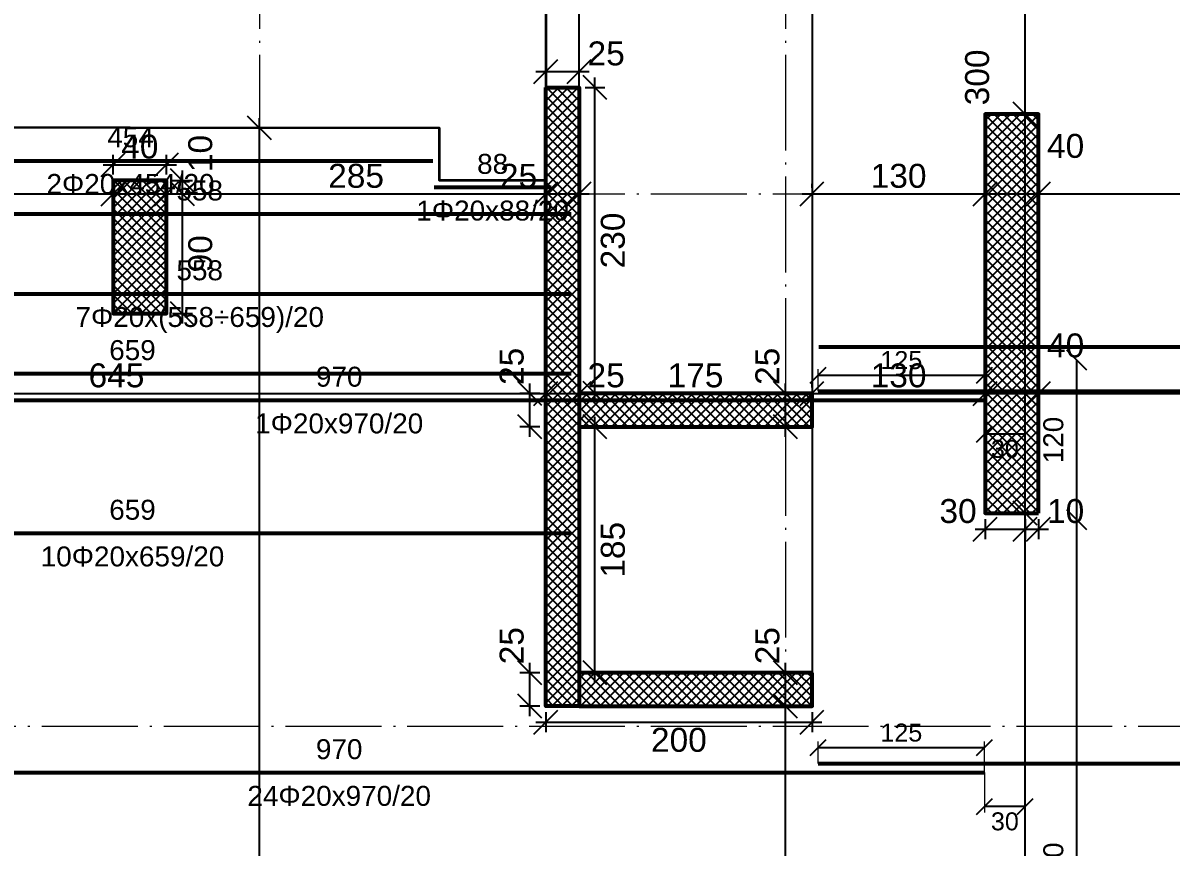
# Model space of a CAD drawing. Header units: millimetres. Extents: x -404 to 6018, y -5139 to 7890.
# Drawn here: x 252 to 1115, y 989 to 1609 of the extents above; entities that cross this region are included whole.
import ezdxf
from ezdxf.enums import TextEntityAlignment as Align

# ---------------------------------------------------------------- set-up
doc = ezdxf.new("R2010")
doc.units = ezdxf.units.MM
doc.linetypes.add('ZWCAD_ISO04W100', pattern=[30.5, 24, -3, 0.5, -3])
for name, color, linetype, lineweight in [('AXIS LINES', 255, 'ZWCAD_ISO04W100', 13), ('COLUMN', 140, 'Continuous', 53), ('SLAB', 3, 'Continuous', 35), ('WALL', 10, 'Continuous', 53)]:
    doc.layers.add(name, color=color, linetype=linetype, lineweight=lineweight)
for name, color, linetype in [('FW_COLUMN_HATCH', 8, 'Continuous'), ('FW_DIM', 7, 'Continuous'), ('FW_WALL_HATCH', 8, 'Continuous'), ('OPENING', 7, 'Continuous'), ('REB_BOT_MESH_X', 5, 'Continuous'), ('REB_BOT_MESH_X_AXDIM', 5, 'Continuous'), ('REB_BOT_MESH_X_LAP', 5, 'Continuous'), ('REB_BOT_MESH_X_RANGE', 5, 'Continuous'), ('REB_BOT_MESH_X_TEXT', 5, 'Continuous')]:
    doc.layers.add(name, color=color, linetype=linetype)
doc.styles.add('REBAR_TXT', font='arial.ttf')
doc.styles.get("Standard").update_dxf_attribs({"font": 'arial.ttf'})
doc.dimstyles.new('FW_DIM', dxfattribs={"dimtxt": 18, "dimasz": 9, "dimexe": 7.5, "dimexo": 4.5, "dimgap": 4.5, "dimtad": 1, "dimdec": 0, "dimtxsty": 'Standard', "dimtsz": 9, "dimcen": 2.5, "dimdle": 7.5, "dimclrd": 256, "dimclre": 256, "dimclrt": 7, "dimazin": 3, "dimtfac": 1, "dimtmove": 2, "dimatfit": 3})
doc.dimstyles.new('REBAR LAP', dxfattribs={"dimtxt": 13.5, "dimasz": 2.5, "dimexe": 4.5, "dimexo": 0, "dimgap": 4.5, "dimtad": 1, "dimdec": 0, "dimtxsty": 'Standard', "dimtsz": 6, "dimcen": 2.5, "dimclrd": 6, "dimclre": 6, "dimclrt": 7, "dimazin": 3, "dimtfac": 1, "dimtmove": 2, "dimatfit": 3, "dimlwd": 25, "dimlwe": 18})
doc.dimstyles.new('REBAR M-200', dxfattribs={"dimtxt": 15, "dimasz": 15, "dimexe": 25, "dimexo": 12.5, "dimgap": 10, "dimtad": 1, "dimdec": 0, "dimtxsty": 'Standard', "dimblk": 'NONE', "dimcen": 50, "dimse1": 1, "dimse2": 1, "dimclrd": 6, "dimclre": 6, "dimclrt": 7, "dimazin": 3, "dimtfac": 1, "dimtmove": 2, "dimatfit": 3, "dimldrblk": 'NONE', "dimlwd": 53})
doc.dimstyles.new('REBAR RANGE', dxfattribs={"dimtxt": 15, "dimasz": 2.5, "dimexe": 0, "dimexo": 0, "dimgap": 10, "dimtad": 1, "dimdec": 0, "dimtxsty": 'Standard', "dimtsz": 7.5, "dimcen": 2.5, "dimse1": 1, "dimse2": 1, "dimclrd": 6, "dimclre": 6, "dimclrt": 7, "dimazin": 3, "dimtfac": 1, "dimtmove": 2, "dimatfit": 3, "dimlwd": 25})

# ---------------------------------------------------------------- blocks, each defined once
blk = doc.blocks.new('*D242')
at = {"color": 6, "lineweight": 53}
blk.add_line((5, 1045), (974.5, 1045), dxfattribs=at)
at = {"layer": 'Defpoints'}
for p in [(5, 1045), (5, 1045), (974.5, 1045)]:
    blk.add_point(p, dxfattribs=at)
at = {"layer": 'REB_BOT_MESH_X', "color": 7, "insert": (489.75, 1062.5), "char_height": 15, "attachment_point": 5}
blk.add_mtext('970', dxfattribs=at)
blk = doc.blocks.new('_NONE')
blk = doc.blocks.new('*D243')
at = {"color": 6, "lineweight": 53}
blk.add_line((849.5, 1051.75), (1790, 1051.75), dxfattribs=at)
at = {"layer": 'Defpoints'}
for p in [(849.5, 1051.75), (849.5, 1051.75), (1790, 1051.75)]:
    blk.add_point(p, dxfattribs=at)
at = {"layer": 'REB_BOT_MESH_X', "color": 7, "insert": (1319.75, 1069.25), "char_height": 15, "attachment_point": 5}
blk.add_mtext('940', dxfattribs=at)
blk = doc.blocks.new('_Oblique')
at = {"color": 0, "linetype": 'ByBlock', "lineweight": -2}
blk.add_line((-0.5, -0.5), (0.5, 0.5), dxfattribs=at)
blk = doc.blocks.new('*D244')
at = {"color": 6, "lineweight": 18}
for p, q in [((849.5, 1051.75), (849.5, 1068.25)), ((974.5, 1045), (974.5, 1068.25))]:
    blk.add_line(p, q, dxfattribs=at)
at = {"color": 6, "lineweight": 25}
blk.add_line((849.5, 1063.75), (974.5, 1063.75), dxfattribs=at)
at = {"layer": 'Defpoints'}
for p in [(849.5, 1063.75), (849.5, 1051.75), (974.5, 1045)]:
    blk.add_point(p, dxfattribs=at)
at = {"layer": 'REB_BOT_MESH_X_LAP', "color": 6, "xscale": 12, "yscale": 12}
for p in [(849.5, 1063.75), (974.5, 1063.75)]:
    blk.add_blockref('_OBLIQUE', p, dxfattribs=at)
at = {"layer": 'REB_BOT_MESH_X_LAP', "color": 7, "insert": (912, 1075), "char_height": 13.5, "attachment_point": 5}
blk.add_mtext('125', dxfattribs=at)
blk = doc.blocks.new('*D245')
at = {"color": 6, "lineweight": 18}
for p, q in [((974.5, 1045), (974.5, 1015)), ((1005, 1045), (1005, 1015))]:
    blk.add_line(p, q, dxfattribs=at)
at = {"color": 6, "lineweight": 25}
blk.add_line((1005, 1019.5), (974.5, 1019.5), dxfattribs=at)
at = {"layer": 'Defpoints'}
for p in [(974.5, 1045), (1005, 1045), (1005, 1019.5)]:
    blk.add_point(p, dxfattribs=at)
at = {"layer": 'REB_BOT_MESH_X_AXDIM', "color": 6, "xscale": 12, "yscale": 12}
for p in [(974.5, 1019.5), (1005, 1019.5)]:
    blk.add_blockref('_OBLIQUE', p, dxfattribs=at)
at = {"layer": 'REB_BOT_MESH_X_AXDIM', "color": 7, "insert": (989.75, 1008.25), "char_height": 13.5, "attachment_point": 5}
blk.add_mtext('30', dxfattribs=at)
blk = doc.blocks.new('*D290')
at = {"color": 6, "lineweight": 53}
blk.add_line((5, 1325), (974.5, 1325), dxfattribs=at)
at = {"layer": 'Defpoints'}
for p in [(5, 1325), (5, 1325), (974.5, 1325)]:
    blk.add_point(p, dxfattribs=at)
at = {"layer": 'REB_BOT_MESH_X', "color": 7, "insert": (489.75, 1342.5), "char_height": 15, "attachment_point": 5}
blk.add_mtext('970', dxfattribs=at)
blk = doc.blocks.new('*D291')
at = {"color": 6, "lineweight": 53}
blk.add_line((849.5, 1331.75), (1675, 1331.75), dxfattribs=at)
at = {"layer": 'Defpoints'}
for p in [(849.5, 1331.75), (849.5, 1331.75), (1675, 1331.75)]:
    blk.add_point(p, dxfattribs=at)
at = {"layer": 'REB_BOT_MESH_X', "color": 7, "insert": (1262.25, 1349.25), "char_height": 15, "attachment_point": 5}
blk.add_mtext('826', dxfattribs=at)
blk = doc.blocks.new('*D292')
at = {"color": 6, "lineweight": 18}
for p, q in [((849.5, 1331.75), (849.5, 1348.25)), ((974.5, 1325), (974.5, 1348.25))]:
    blk.add_line(p, q, dxfattribs=at)
at = {"color": 6, "lineweight": 25}
blk.add_line((849.5, 1343.75), (974.5, 1343.75), dxfattribs=at)
at = {"layer": 'Defpoints'}
for p in [(849.5, 1343.75), (849.5, 1331.75), (974.5, 1325)]:
    blk.add_point(p, dxfattribs=at)
at = {"layer": 'REB_BOT_MESH_X_LAP', "color": 6, "xscale": 12, "yscale": 12}
for p in [(849.5, 1343.75), (974.5, 1343.75)]:
    blk.add_blockref('_OBLIQUE', p, dxfattribs=at)
at = {"layer": 'REB_BOT_MESH_X_LAP', "color": 7, "insert": (912, 1355), "char_height": 13.5, "attachment_point": 5}
blk.add_mtext('125', dxfattribs=at)
blk = doc.blocks.new('*D293')
at = {"color": 6, "lineweight": 18}
for p, q in [((974.5, 1325), (974.5, 1295)), ((1005, 1325), (1005, 1295))]:
    blk.add_line(p, q, dxfattribs=at)
at = {"color": 6, "lineweight": 25}
blk.add_line((1005, 1299.5), (974.5, 1299.5), dxfattribs=at)
at = {"layer": 'Defpoints'}
for p in [(974.5, 1325), (1005, 1325), (1005, 1299.5)]:
    blk.add_point(p, dxfattribs=at)
at = {"layer": 'REB_BOT_MESH_X_AXDIM', "color": 6, "xscale": 12, "yscale": 12}
for p in [(974.5, 1299.5), (1005, 1299.5)]:
    blk.add_blockref('_OBLIQUE', p, dxfattribs=at)
at = {"layer": 'REB_BOT_MESH_X_AXDIM', "color": 7, "insert": (989.75, 1288.25), "char_height": 13.5, "attachment_point": 5}
blk.add_mtext('30', dxfattribs=at)
blk = doc.blocks.new('*D296')
at = {"color": 6, "lineweight": 25}
blk.add_line((1043.75, 715), (1043.75, 1235), dxfattribs=at)
at = {"layer": 'Defpoints'}
for p in [(1043.75, 1235), (1043.75, 715), (1043.75, 715)]:
    blk.add_point(p, dxfattribs=at)
at = {"layer": 'REB_BOT_MESH_X_RANGE', "color": 6, "xscale": 15, "yscale": 15, "rotation": 90}
for p in [(1043.75, 1235), (1043.75, 715)]:
    blk.add_blockref('_OBLIQUE', p, dxfattribs=at)
at = {"layer": 'REB_BOT_MESH_X_RANGE', "color": 7, "insert": (1026.25, 975), "char_height": 15, "attachment_point": 5, "rotation": 90}
blk.add_mtext('520', dxfattribs=at)
blk = doc.blocks.new('*D306')
at = {"color": 6, "lineweight": 53}
blk.add_line((5, 1225), (664, 1225), dxfattribs=at)
at = {"layer": 'Defpoints'}
for p in [(5, 1225), (5, 1225), (664, 1225)]:
    blk.add_point(p, dxfattribs=at)
at = {"layer": 'REB_BOT_MESH_X', "color": 7, "insert": (334.5, 1242.5), "char_height": 15, "attachment_point": 5}
blk.add_mtext('659', dxfattribs=at)
blk = doc.blocks.new('*D316')
at = {"color": 6, "lineweight": 53}
blk.add_line((106, 1405), (664, 1405), dxfattribs=at)
at = {"layer": 'Defpoints'}
for p in [(106, 1405), (106, 1405), (664, 1405)]:
    blk.add_point(p, dxfattribs=at)
at = {"layer": 'REB_BOT_MESH_X', "color": 7, "insert": (385, 1422.5), "char_height": 15, "attachment_point": 5}
blk.add_mtext('558', dxfattribs=at)
blk = doc.blocks.new('*D317')
at = {"color": 6, "lineweight": 53}
blk.add_line((5, 1345), (664, 1345), dxfattribs=at)
at = {"layer": 'Defpoints'}
for p in [(5, 1345), (5, 1345), (664, 1345)]:
    blk.add_point(p, dxfattribs=at)
at = {"layer": 'REB_BOT_MESH_X', "color": 7, "insert": (334.5, 1362.5), "char_height": 15, "attachment_point": 5}
blk.add_mtext('659', dxfattribs=at)
blk = doc.blocks.new('*D318')
at = {"color": 6, "lineweight": 53}
blk.add_line((106, 1465), (664, 1465), dxfattribs=at)
at = {"layer": 'Defpoints'}
for p in [(106, 1465), (106, 1465), (664, 1465)]:
    blk.add_point(p, dxfattribs=at)
at = {"layer": 'REB_BOT_MESH_X', "color": 7, "insert": (385, 1482.5), "char_height": 15, "attachment_point": 5}
blk.add_mtext('558', dxfattribs=at)
blk = doc.blocks.new('*D319')
at = {"color": 6, "lineweight": 25}
blk.add_line((1043.75, 1235), (1043.75, 1355), dxfattribs=at)
at = {"layer": 'Defpoints'}
for p in [(1043.75, 1355), (1043.75, 1235), (1043.75, 1235)]:
    blk.add_point(p, dxfattribs=at)
at = {"layer": 'REB_BOT_MESH_X_RANGE', "color": 6, "xscale": 15, "yscale": 15, "rotation": 90}
for p in [(1043.75, 1355), (1043.75, 1235)]:
    blk.add_blockref('_OBLIQUE', p, dxfattribs=at)
at = {"layer": 'REB_BOT_MESH_X_RANGE', "color": 7, "insert": (1026.25, 1295), "char_height": 15, "attachment_point": 5, "rotation": 90}
blk.add_mtext('120', dxfattribs=at)
blk = doc.blocks.new('*D325')
at = {"color": 6, "lineweight": 53}
blk.add_line((106, 1505), (560, 1505), dxfattribs=at)
at = {"layer": 'Defpoints'}
for p in [(106, 1505), (106, 1505), (560, 1505)]:
    blk.add_point(p, dxfattribs=at)
at = {"layer": 'REB_BOT_MESH_X', "color": 7, "insert": (333, 1522.5), "char_height": 15, "attachment_point": 5}
blk.add_mtext('454', dxfattribs=at)
blk = doc.blocks.new('*D326')
at = {"color": 6, "lineweight": 53}
blk.add_line((850, 1365), (1605, 1365), dxfattribs=at)
at = {"layer": 'Defpoints'}
for p in [(850, 1365), (850, 1365), (1605, 1365)]:
    blk.add_point(p, dxfattribs=at)
at = {"layer": 'REB_BOT_MESH_X', "color": 7, "insert": (1227.5, 1382.5), "char_height": 15, "attachment_point": 5}
blk.add_mtext('755', dxfattribs=at)
blk = doc.blocks.new('*D328')
at = {"color": 6, "lineweight": 53}
blk.add_line((561, 1485), (649, 1485), dxfattribs=at)
at = {"layer": 'Defpoints'}
for p in [(561, 1485), (561, 1485), (649, 1485)]:
    blk.add_point(p, dxfattribs=at)
at = {"layer": 'REB_BOT_MESH_X', "color": 7, "insert": (605, 1502.5), "char_height": 15, "attachment_point": 5}
blk.add_mtext('88', dxfattribs=at)
blk = doc.blocks.new('*D333')
for p, q in [((632.90001, 1087.5), (632.90001, 1127.5)), ((640.40001, 1120), (625.40001, 1120)), ((640.40001, 1095), (625.40001, 1095))]:
    blk.add_line(p, q)
at = {"layer": 'Defpoints'}
for p in [(644.90001, 1120), (632.90001, 1095), (644.90001, 1095)]:
    blk.add_point(p, dxfattribs=at)
at = {"layer": 'FW_DIM', "xscale": 18, "yscale": 18, "rotation": 90}
for p in [(632.90001, 1120), (632.90001, 1095)]:
    blk.add_blockref('_OBLIQUE', p, dxfattribs=at)
at = {"layer": 'FW_DIM', "color": 7, "insert": (619.40001, 1140.4), "char_height": 18, "attachment_point": 5, "rotation": 90}
blk.add_mtext('25', dxfattribs=at)
blk = doc.blocks.new('*D334')
for p, q in [((644.90001, 1090.5), (644.90001, 1075.5)), ((844.90001, 1090.5), (844.90001, 1075.5)), ((637.40001, 1083), (852.40001, 1083))]:
    blk.add_line(p, q)
at = {"layer": 'Defpoints'}
for p in [(644.90001, 1095), (844.90001, 1095), (644.90001, 1083)]:
    blk.add_point(p, dxfattribs=at)
at = {"layer": 'FW_DIM', "xscale": 18, "yscale": 18}
for p in [(644.90001, 1083), (844.90001, 1083)]:
    blk.add_blockref('_OBLIQUE', p, dxfattribs=at)
at = {"layer": 'FW_DIM', "color": 7, "insert": (744.90001, 1069.5), "char_height": 18, "attachment_point": 5}
blk.add_mtext('200', dxfattribs=at)
blk = doc.blocks.new('*D335')
for p, q in [((632.90001, 1297.5), (632.90001, 1337.5)), ((640.40001, 1330), (625.40001, 1330)), ((640.40001, 1305), (625.40001, 1305))]:
    blk.add_line(p, q)
at = {"layer": 'Defpoints'}
for p in [(644.90001, 1330), (632.90001, 1305), (644.90001, 1305)]:
    blk.add_point(p, dxfattribs=at)
at = {"layer": 'FW_DIM', "xscale": 18, "yscale": 18, "rotation": 90}
for p in [(632.90001, 1330), (632.90001, 1305)]:
    blk.add_blockref('_OBLIQUE', p, dxfattribs=at)
at = {"layer": 'FW_DIM', "color": 7, "insert": (619.40001, 1350.4), "char_height": 18, "attachment_point": 5, "rotation": 90}
blk.add_mtext('25', dxfattribs=at)
blk = doc.blocks.new('*D336')
for p, q in [((681.90001, 1112.5), (681.90001, 1312.5)), ((674.40001, 1305), (689.40001, 1305)), ((674.40001, 1120), (689.40001, 1120))]:
    blk.add_line(p, q)
at = {"layer": 'Defpoints'}
for p in [(669.90001, 1305), (669.90001, 1120), (681.90001, 1120)]:
    blk.add_point(p, dxfattribs=at)
at = {"layer": 'FW_DIM', "xscale": 18, "yscale": 18, "rotation": 90}
for p in [(681.90001, 1305), (681.90001, 1120)]:
    blk.add_blockref('_OBLIQUE', p, dxfattribs=at)
at = {"layer": 'FW_DIM', "color": 7, "insert": (695.40001, 1212.5), "char_height": 18, "attachment_point": 5, "rotation": 90}
blk.add_mtext('185', dxfattribs=at)
blk = doc.blocks.new('*D337')
for p, q in [((644.90001, 1564.5), (644.90001, 1579.5)), ((669.90001, 1564.5), (669.90001, 1579.5)), ((637.40001, 1572), (677.40001, 1572))]:
    blk.add_line(p, q)
at = {"layer": 'Defpoints'}
for p in [(644.90001, 1572), (644.90001, 1560), (669.90001, 1560)]:
    blk.add_point(p, dxfattribs=at)
at = {"layer": 'FW_DIM', "xscale": 18, "yscale": 18}
for p in [(644.90001, 1572), (669.90001, 1572)]:
    blk.add_blockref('_OBLIQUE', p, dxfattribs=at)
at = {"layer": 'FW_DIM', "color": 7, "insert": (690.30001, 1585.5), "char_height": 18, "attachment_point": 5}
blk.add_mtext('25', dxfattribs=at)
blk = doc.blocks.new('*D338')
for p, q in [((681.90001, 1322.5), (681.90001, 1567.5)), ((674.40001, 1560), (689.40001, 1560)), ((674.40001, 1330), (689.40001, 1330))]:
    blk.add_line(p, q)
at = {"layer": 'Defpoints'}
for p in [(669.90001, 1560), (669.90001, 1330), (681.90001, 1330)]:
    blk.add_point(p, dxfattribs=at)
at = {"layer": 'FW_DIM', "xscale": 18, "yscale": 18, "rotation": 90}
for p in [(681.90001, 1560), (681.90001, 1330)]:
    blk.add_blockref('_OBLIQUE', p, dxfattribs=at)
at = {"layer": 'FW_DIM', "color": 7, "insert": (695.40001, 1445), "char_height": 18, "attachment_point": 5, "rotation": 90}
blk.add_mtext('230', dxfattribs=at)
blk = doc.blocks.new('*D355')
for p, q in [((975, 1235.5), (975, 1220.5)), ((1005, 1235.5), (1005, 1220.5)), ((967.5, 1228), (1012.5, 1228))]:
    blk.add_line(p, q)
at = {"layer": 'Defpoints'}
for p in [(975, 1240), (1005, 1240), (975, 1228)]:
    blk.add_point(p, dxfattribs=at)
at = {"layer": 'FW_DIM', "xscale": 18, "yscale": 18}
for p in [(975, 1228), (1005, 1228)]:
    blk.add_blockref('_OBLIQUE', p, dxfattribs=at)
at = {"layer": 'FW_DIM', "color": 7, "insert": (954.6, 1241.5), "char_height": 18, "attachment_point": 5}
blk.add_mtext('30', dxfattribs=at)
blk = doc.blocks.new('*D356')
for p, q in [((1005, 1235.5), (1005, 1220.5)), ((1015, 1235.5), (1015, 1220.5)), ((997.5, 1228), (1022.5, 1228))]:
    blk.add_line(p, q)
at = {"layer": 'Defpoints'}
for p in [(1005, 1240), (1015, 1240), (1005, 1228)]:
    blk.add_point(p, dxfattribs=at)
at = {"layer": 'FW_DIM', "xscale": 18, "yscale": 18}
for p in [(1005, 1228), (1015, 1228)]:
    blk.add_blockref('_OBLIQUE', p, dxfattribs=at)
at = {"layer": 'FW_DIM', "color": 7, "insert": (1035.4, 1241.5), "char_height": 18, "attachment_point": 5}
blk.add_mtext('10', dxfattribs=at)
blk = doc.blocks.new('*D396')
for p, q in [((320, 1494.5), (320, 1509.5)), ((360, 1494.5), (360, 1509.5)), ((312.5, 1502), (367.5, 1502))]:
    blk.add_line(p, q)
at = {"layer": 'Defpoints'}
for p in [(320, 1502), (320, 1490), (360, 1490)]:
    blk.add_point(p, dxfattribs=at)
at = {"layer": 'FW_DIM', "xscale": 18, "yscale": 18}
for p in [(320, 1502), (360, 1502)]:
    blk.add_blockref('_OBLIQUE', p, dxfattribs=at)
at = {"layer": 'FW_DIM', "color": 7, "insert": (340, 1515.5), "char_height": 18, "attachment_point": 5}
blk.add_mtext('40', dxfattribs=at)
blk = doc.blocks.new('*D397')
for p, q in [((372, 1382.5), (372, 1487.5)), ((364.5, 1480), (379.5, 1480)), ((364.5, 1390), (379.5, 1390))]:
    blk.add_line(p, q)
at = {"layer": 'Defpoints'}
for p in [(360, 1480), (360, 1390), (372, 1390)]:
    blk.add_point(p, dxfattribs=at)
at = {"layer": 'FW_DIM', "xscale": 18, "yscale": 18, "rotation": 90}
for p in [(372, 1480), (372, 1390)]:
    blk.add_blockref('_OBLIQUE', p, dxfattribs=at)
at = {"layer": 'FW_DIM', "color": 7, "insert": (385.5, 1435), "char_height": 18, "attachment_point": 5, "rotation": 90}
blk.add_mtext('90', dxfattribs=at)
blk = doc.blocks.new('*D398')
for p, q in [((372, 1472.5), (372, 1497.5)), ((364.5, 1490), (379.5, 1490)), ((364.5, 1480), (379.5, 1480))]:
    blk.add_line(p, q)
at = {"layer": 'Defpoints'}
for p in [(360, 1490), (360, 1480), (372, 1480)]:
    blk.add_point(p, dxfattribs=at)
at = {"layer": 'FW_DIM', "xscale": 18, "yscale": 18, "rotation": 90}
for p in [(372, 1490), (372, 1480)]:
    blk.add_blockref('_OBLIQUE', p, dxfattribs=at)
at = {"layer": 'FW_DIM', "color": 7, "insert": (385.5, 1510.4), "char_height": 18, "attachment_point": 5, "rotation": 90}
blk.add_mtext('10', dxfattribs=at)
blk = doc.blocks.new('*D418')
for p, q in [((0, 1334.5), (0, 1337.5)), ((644.90001, 1334.5), (644.90001, 1337.5)), ((-7.5, 1330), (652.40001, 1330))]:
    blk.add_line(p, q)
at = {"layer": 'Defpoints'}
for p in [(0, 1330), (0, 1330), (644.90001, 1330)]:
    blk.add_point(p, dxfattribs=at)
at = {"layer": 'FW_DIM', "xscale": 18, "yscale": 18}
for p in [(0, 1330), (644.90001, 1330)]:
    blk.add_blockref('_OBLIQUE', p, dxfattribs=at)
at = {"layer": 'FW_DIM', "color": 7, "insert": (322.450005, 1343.5), "char_height": 18, "attachment_point": 5}
blk.add_mtext('645', dxfattribs=at)
blk = doc.blocks.new('*D419')
for p, q in [((644.90001, 1334.5), (644.90001, 1337.5)), ((669.90001, 1334.5), (669.90001, 1337.5)), ((637.40001, 1330), (677.40001, 1330))]:
    blk.add_line(p, q)
at = {"layer": 'Defpoints'}
for p in [(644.90001, 1330), (644.90001, 1330), (669.90001, 1330)]:
    blk.add_point(p, dxfattribs=at)
at = {"layer": 'FW_DIM', "xscale": 18, "yscale": 18}
for p in [(644.90001, 1330), (669.90001, 1330)]:
    blk.add_blockref('_OBLIQUE', p, dxfattribs=at)
at = {"layer": 'FW_DIM', "color": 7, "insert": (690.30001, 1343.5), "char_height": 18, "attachment_point": 5}
blk.add_mtext('25', dxfattribs=at)
blk = doc.blocks.new('*D420')
for p, q in [((669.90001, 1334.5), (669.90001, 1337.5)), ((844.90001, 1334.5), (844.90001, 1337.5)), ((662.40001, 1330), (852.40001, 1330))]:
    blk.add_line(p, q)
at = {"layer": 'Defpoints'}
for p in [(669.90001, 1330), (669.90001, 1330), (844.90001, 1330)]:
    blk.add_point(p, dxfattribs=at)
at = {"layer": 'FW_DIM', "xscale": 18, "yscale": 18}
for p in [(669.90001, 1330), (844.90001, 1330)]:
    blk.add_blockref('_OBLIQUE', p, dxfattribs=at)
at = {"layer": 'FW_DIM', "color": 7, "insert": (757.40001, 1343.5), "char_height": 18, "attachment_point": 5}
blk.add_mtext('175', dxfattribs=at)
blk = doc.blocks.new('*D421')
for p, q in [((844.90001, 1334.5), (844.90001, 1337.5)), ((975, 1334.5), (975, 1337.5)), ((837.40001, 1330), (982.5, 1330))]:
    blk.add_line(p, q)
at = {"layer": 'Defpoints'}
for p in [(844.90001, 1330), (844.90001, 1330), (975, 1330)]:
    blk.add_point(p, dxfattribs=at)
at = {"layer": 'FW_DIM', "xscale": 18, "yscale": 18}
for p in [(844.90001, 1330), (975, 1330)]:
    blk.add_blockref('_OBLIQUE', p, dxfattribs=at)
at = {"layer": 'FW_DIM', "color": 7, "insert": (909.950005, 1343.5), "char_height": 18, "attachment_point": 5}
blk.add_mtext('130', dxfattribs=at)
blk = doc.blocks.new('*D422')
for p, q in [((975, 1334.5), (975, 1337.5)), ((1015, 1334.5), (1015, 1337.5)), ((967.5, 1330), (1022.5, 1330))]:
    blk.add_line(p, q)
at = {"layer": 'Defpoints'}
for p in [(975, 1330), (975, 1330), (1015, 1330)]:
    blk.add_point(p, dxfattribs=at)
at = {"layer": 'FW_DIM', "xscale": 18, "yscale": 18}
for p in [(975, 1330), (1015, 1330)]:
    blk.add_blockref('_OBLIQUE', p, dxfattribs=at)
at = {"layer": 'FW_DIM', "color": 7, "insert": (1035.4, 1366), "char_height": 18, "attachment_point": 5}
blk.add_mtext('40', dxfattribs=at)
blk = doc.blocks.new('*D423')
for p, q in [((1015, 1334.5), (1015, 1337.5)), ((1430, 1334.5), (1430, 1337.5)), ((1007.5, 1330), (1437.5, 1330))]:
    blk.add_line(p, q)
at = {"layer": 'Defpoints'}
for p in [(1015, 1330), (1015, 1330), (1430, 1330)]:
    blk.add_point(p, dxfattribs=at)
at = {"layer": 'FW_DIM', "xscale": 18, "yscale": 18}
for p in [(1015, 1330), (1430, 1330)]:
    blk.add_blockref('_OBLIQUE', p, dxfattribs=at)
at = {"layer": 'FW_DIM', "color": 7, "insert": (1222.5, 1343.5), "char_height": 18, "attachment_point": 5}
blk.add_mtext('415', dxfattribs=at)
blk = doc.blocks.new('*D425')
for p, q in [((100.09999, 1484.5), (100.09999, 1487.5)), ((320, 1484.5), (320, 1487.5)), ((92.59999, 1480), (327.5, 1480))]:
    blk.add_line(p, q)
at = {"layer": 'Defpoints'}
for p in [(100.09999, 1480), (100.09999, 1480), (320, 1480)]:
    blk.add_point(p, dxfattribs=at)
at = {"layer": 'FW_DIM', "xscale": 18, "yscale": 18}
for p in [(100.09999, 1480), (320, 1480)]:
    blk.add_blockref('_OBLIQUE', p, dxfattribs=at)
at = {"layer": 'FW_DIM', "color": 7, "insert": (210.049995, 1493.5), "char_height": 18, "attachment_point": 5}
blk.add_mtext('220', dxfattribs=at)
blk = doc.blocks.new('*D426')
for p, q in [((320, 1484.5), (320, 1487.5)), ((360, 1484.5), (360, 1487.5)), ((312.5, 1480), (367.5, 1480))]:
    blk.add_line(p, q)
at = {"layer": 'Defpoints'}
for p in [(320, 1480), (320, 1480), (360, 1480)]:
    blk.add_point(p, dxfattribs=at)
at = {"layer": 'FW_DIM', "xscale": 18, "yscale": 18}
for p in [(320, 1480), (360, 1480)]:
    blk.add_blockref('_OBLIQUE', p, dxfattribs=at)
blk = doc.blocks.new('*D427')
for p, q in [((360, 1484.5), (360, 1487.5)), ((644.90001, 1484.5), (644.90001, 1487.5)), ((352.5, 1480), (652.40001, 1480))]:
    blk.add_line(p, q)
at = {"layer": 'Defpoints'}
for p in [(360, 1480), (360, 1480), (644.90001, 1480)]:
    blk.add_point(p, dxfattribs=at)
at = {"layer": 'FW_DIM', "xscale": 18, "yscale": 18}
for p in [(360, 1480), (644.90001, 1480)]:
    blk.add_blockref('_OBLIQUE', p, dxfattribs=at)
at = {"layer": 'FW_DIM', "color": 7, "insert": (502.450005, 1493.5), "char_height": 18, "attachment_point": 5}
blk.add_mtext('285', dxfattribs=at)
blk = doc.blocks.new('*D428')
for p, q in [((644.90001, 1484.5), (644.90001, 1487.5)), ((669.90001, 1484.5), (669.90001, 1487.5)), ((637.40001, 1480), (677.40001, 1480))]:
    blk.add_line(p, q)
at = {"layer": 'Defpoints'}
for p in [(644.90001, 1480), (644.90001, 1480), (669.90001, 1480)]:
    blk.add_point(p, dxfattribs=at)
at = {"layer": 'FW_DIM', "xscale": 18, "yscale": 18}
for p in [(644.90001, 1480), (669.90001, 1480)]:
    blk.add_blockref('_OBLIQUE', p, dxfattribs=at)
at = {"layer": 'FW_DIM', "color": 7, "insert": (624.50001, 1493.5), "char_height": 18, "attachment_point": 5}
blk.add_mtext('25', dxfattribs=at)
blk = doc.blocks.new('*D429')
for p, q in [((844.90001, 1484.5), (844.90001, 1487.5)), ((975, 1484.5), (975, 1487.5)), ((837.40001, 1480), (982.5, 1480))]:
    blk.add_line(p, q)
at = {"layer": 'Defpoints'}
for p in [(844.90001, 1480), (844.90001, 1480), (975, 1480)]:
    blk.add_point(p, dxfattribs=at)
at = {"layer": 'FW_DIM', "xscale": 18, "yscale": 18}
for p in [(844.90001, 1480), (975, 1480)]:
    blk.add_blockref('_OBLIQUE', p, dxfattribs=at)
at = {"layer": 'FW_DIM', "color": 7, "insert": (909.950005, 1493.5), "char_height": 18, "attachment_point": 5}
blk.add_mtext('130', dxfattribs=at)
blk = doc.blocks.new('*D430')
for p, q in [((975, 1484.5), (975, 1487.5)), ((1015, 1484.5), (1015, 1487.5)), ((967.5, 1480), (1022.5, 1480))]:
    blk.add_line(p, q)
at = {"layer": 'Defpoints'}
for p in [(975, 1480), (975, 1480), (1015, 1480)]:
    blk.add_point(p, dxfattribs=at)
at = {"layer": 'FW_DIM', "xscale": 18, "yscale": 18}
for p in [(975, 1480), (1015, 1480)]:
    blk.add_blockref('_OBLIQUE', p, dxfattribs=at)
at = {"layer": 'FW_DIM', "color": 7, "insert": (1035.4, 1516), "char_height": 18, "attachment_point": 5}
blk.add_mtext('40', dxfattribs=at)
blk = doc.blocks.new('*D431')
for p, q in [((1015, 1484.5), (1015, 1487.5)), ((1779.98, 1484.5), (1779.98, 1487.5)), ((1007.5, 1480), (1787.48, 1480))]:
    blk.add_line(p, q)
at = {"layer": 'Defpoints'}
for p in [(1015, 1480), (1015, 1480), (1779.98, 1480)]:
    blk.add_point(p, dxfattribs=at)
at = {"layer": 'FW_DIM', "xscale": 18, "yscale": 18}
for p in [(1015, 1480), (1779.98, 1480)]:
    blk.add_blockref('_OBLIQUE', p, dxfattribs=at)
at = {"layer": 'FW_DIM', "color": 7, "insert": (1397.49, 1493.5), "char_height": 18, "attachment_point": 5}
blk.add_mtext('765', dxfattribs=at)
blk = doc.blocks.new('*D461')
for p, q in [((430, 47.5), (430, 1537.06)), ((425.5, 1529.56), (422.5, 1529.56)), ((425.5, 55), (422.5, 55))]:
    blk.add_line(p, q)
at = {"layer": 'Defpoints'}
for p in [(430, 1529.56), (430, 55), (430, 55)]:
    blk.add_point(p, dxfattribs=at)
at = {"layer": 'FW_DIM', "xscale": 18, "yscale": 18, "rotation": 90}
for p in [(430, 1529.56), (430, 55)]:
    blk.add_blockref('_OBLIQUE', p, dxfattribs=at)
at = {"layer": 'FW_DIM', "color": 7, "insert": (416.5, 792.28), "char_height": 18, "attachment_point": 5, "rotation": 90}
blk.add_mtext('1475', dxfattribs=at)
blk = doc.blocks.new('*D470')
for p, q in [((825, 497.5), (825, 1102.5)), ((820.5, 1095), (817.5, 1095)), ((820.5, 505), (817.5, 505))]:
    blk.add_line(p, q)
at = {"layer": 'Defpoints'}
for p in [(825, 1095), (825, 505), (825, 505)]:
    blk.add_point(p, dxfattribs=at)
at = {"layer": 'FW_DIM', "xscale": 18, "yscale": 18, "rotation": 90}
for p in [(825, 1095), (825, 505)]:
    blk.add_blockref('_OBLIQUE', p, dxfattribs=at)
at = {"layer": 'FW_DIM', "color": 7, "insert": (811.5, 800), "char_height": 18, "attachment_point": 5, "rotation": 90}
blk.add_mtext('590', dxfattribs=at)
blk = doc.blocks.new('*D471')
for p, q in [((825, 1087.5), (825, 1127.5)), ((820.5, 1120), (817.5, 1120)), ((820.5, 1095), (817.5, 1095))]:
    blk.add_line(p, q)
at = {"layer": 'Defpoints'}
for p in [(825, 1120), (825, 1095), (825, 1095)]:
    blk.add_point(p, dxfattribs=at)
at = {"layer": 'FW_DIM', "xscale": 18, "yscale": 18, "rotation": 90}
for p in [(825, 1120), (825, 1095)]:
    blk.add_blockref('_OBLIQUE', p, dxfattribs=at)
at = {"layer": 'FW_DIM', "color": 7, "insert": (811.5, 1140.4), "char_height": 18, "attachment_point": 5, "rotation": 90}
blk.add_mtext('25', dxfattribs=at)
blk = doc.blocks.new('*D472')
for p, q in [((825, 1297.5), (825, 1337.5)), ((820.5, 1330), (817.5, 1330)), ((820.5, 1305), (817.5, 1305))]:
    blk.add_line(p, q)
at = {"layer": 'Defpoints'}
for p in [(825, 1330), (825, 1305), (825, 1305)]:
    blk.add_point(p, dxfattribs=at)
at = {"layer": 'FW_DIM', "xscale": 18, "yscale": 18, "rotation": 90}
for p in [(825, 1330), (825, 1305)]:
    blk.add_blockref('_OBLIQUE', p, dxfattribs=at)
at = {"layer": 'FW_DIM', "color": 7, "insert": (811.5, 1350.4), "char_height": 18, "attachment_point": 5, "rotation": 90}
blk.add_mtext('25', dxfattribs=at)
blk = doc.blocks.new('*D477')
for p, q in [((1005, 672.5), (1005, 1247.5)), ((1000.5, 1240), (997.5, 1240)), ((1000.5, 680), (997.5, 680))]:
    blk.add_line(p, q)
at = {"layer": 'Defpoints'}
for p in [(1005, 1240), (1005, 680), (1005, 680)]:
    blk.add_point(p, dxfattribs=at)
at = {"layer": 'FW_DIM', "xscale": 18, "yscale": 18, "rotation": 90}
for p in [(1005, 1240), (1005, 680)]:
    blk.add_blockref('_OBLIQUE', p, dxfattribs=at)
at = {"layer": 'FW_DIM', "color": 7, "insert": (991.5, 960), "char_height": 18, "attachment_point": 5, "rotation": 90}
blk.add_mtext('560', dxfattribs=at)
blk = doc.blocks.new('*D478')
for p, q in [((1005, 1232.5), (1005, 1547.5)), ((1000.5, 1540), (997.5, 1540)), ((1000.5, 1240), (997.5, 1240))]:
    blk.add_line(p, q)
at = {"layer": 'Defpoints'}
for p in [(1005, 1540), (1005, 1240), (1005, 1240)]:
    blk.add_point(p, dxfattribs=at)
at = {"layer": 'FW_DIM', "xscale": 18, "yscale": 18, "rotation": 90}
for p in [(1005, 1540), (1005, 1240)]:
    blk.add_blockref('_OBLIQUE', p, dxfattribs=at)
at = {"layer": 'FW_DIM', "color": 7, "insert": (969, 1567.6), "char_height": 18, "attachment_point": 5, "rotation": 90}
blk.add_mtext('300', dxfattribs=at)
blk = doc.blocks.new('*D479')
for p, q in [((1005, 1532.5), (1005, 1927.5)), ((1000.5, 1920), (997.5, 1920)), ((1000.5, 1540), (997.5, 1540))]:
    blk.add_line(p, q)
at = {"layer": 'Defpoints'}
for p in [(1005, 1920), (1005, 1540), (1005, 1540)]:
    blk.add_point(p, dxfattribs=at)
at = {"layer": 'FW_DIM', "xscale": 18, "yscale": 18, "rotation": 90}
for p in [(1005, 1920), (1005, 1540)]:
    blk.add_blockref('_OBLIQUE', p, dxfattribs=at)
at = {"layer": 'FW_DIM', "color": 7, "insert": (991.5, 1730), "char_height": 18, "attachment_point": 5, "rotation": 90}
blk.add_mtext('380', dxfattribs=at)

msp = doc.modelspace()

# ---------------------------------------------------------------- hatches: boundary and pattern name
at = {"layer": 'FW_COLUMN_HATCH'}
h = msp.add_hatch(dxfattribs=at)
h.set_pattern_fill('ANSI37', scale=1.6)
h.paths.add_polyline_path([(360, 1490), (360, 1390), (320, 1390), (320, 1490), (360, 1490)])
at = {"layer": 'FW_WALL_HATCH'}
h = msp.add_hatch(dxfattribs=at)
h.set_pattern_fill('ANSI37', scale=1.6)
h.paths.add_polyline_path([(844.9, 1095), (669.9, 1095), (644.9, 1095), (644.9, 1560), (669.9, 1560), (669.9, 1330), (844.9, 1330), (844.9, 1305), (669.9, 1305), (669.9, 1120), (844.9, 1120), (844.9, 1095)])
h = msp.add_hatch(dxfattribs=at)
h.set_pattern_fill('ANSI37', scale=1.6)
h.paths.add_polyline_path([(1015, 1240), (975, 1240), (975, 1540), (1015, 1540), (1015, 1240)])

# ---------------------------------------------------------------- linework, layer by layer
at = {"layer": 'AXIS LINES', "color": 0, "ltscale": 3}
for points in [[(430, 3140.04), (430, -400.07)], [(825, 3140.04), (825, -400.07)], [(1005, 3140.04), (1005, -400.07)], [(-282.57, 1480), (2132.41, 1480)], [(-337.57, 1330), (2077.41, 1330)], [(-282.57, 1080), (2132.41, 1080)]]:
    msp.add_lwpolyline(points, dxfattribs=at)
at = {"layer": 'COLUMN', "ltscale": 0.08}
msp.add_lwpolyline([(360, 1490), (320, 1490), (320, 1390), (360, 1390)], close=True, dxfattribs=at)
at = {"layer": 'OPENING'}
for points in [[(844.9, 1330), (669.9, 1330), (669.9, 1950), (844.9, 1950)], [(844.9, 1120), (669.9, 1120), (669.9, 1305), (844.9, 1305)]]:
    msp.add_lwpolyline(points, close=True, dxfattribs=at)
at = {"layer": 'SLAB', "ltscale": 0.08}
msp.add_lwpolyline([(644.9, 1950), (644.9, 1490), (565.05, 1490), (565.1, 1529.38), (100.1, 1530), (100.1, 1410), (0, 1410), (0, 680), (0, 630), (60, 630), (60, -200), (760.1, -200), (760.1, 0), (910, 0), (910, -199.9), (1610, -199.9)], dxfattribs=at)
at = {"layer": 'WALL', "ltscale": 0.08}
for points in [[(644.9, 1560), (669.9, 1560), (669.9, 1095), (644.9, 1095)], [(844.9, 1330), (669.9, 1330), (669.9, 1305), (844.9, 1305)], [(844.9, 1120), (669.9, 1120), (669.9, 1095), (844.9, 1095)]]:
    msp.add_lwpolyline(points, close=True, dxfattribs=at)
msp.add_lwpolyline([(1015, 1240), (1015, 1540), (975, 1540), (975, 1240), (1015, 1240)], dxfattribs=at)

# ---------------------------------------------------------------- texts
at = {"layer": 'REB_BOT_MESH_X_TEXT', "color": 7, "style": 'REBAR_TXT'}
for s, p in [('2Φ20x454/20', (333, 1495)), ('1Φ20x88/20', (605, 1475)), ('7Φ20x(558÷659)/20', (385, 1395)), ('1Φ20x970/20', (489.75, 1315)), ('10Φ20x659/20', (334.5, 1215)), ('24Φ20x970/20', (489.75, 1035))]:
    msp.add_text(s, height=15, dxfattribs=at).set_placement(p, align=Align.TOP_CENTER)

# ---------------------------------------------------------------- dimensions: what is measured, and where the dimension line sits
at = {"layer": 'FW_DIM'}
for base, p1, p2, text, picture, middle in [((1005, 1540), (1005, 1540), (1005, 1920), '380', '*D479', (991.5, 1730)), ((1005, 1240), (1005, 1240), (1005, 1540), '300', '*D478', (969, 1567.6)), ((681.9, 1330), (669.9, 1330), (669.9, 1560), '230', '*D338', (695.4, 1445)), ((430, 55), (430, 55), (430, 1529.56), '1475', '*D461', (416.5, 792.28)), ((372, 1480), (360, 1480), (360, 1490), '10', '*D398', (385.5, 1510.4)), ((372, 1390), (360, 1390), (360, 1480), '90', '*D397', (385.5, 1435)), ((632.9, 1305), (644.9, 1305), (644.9, 1330), '25', '*D335', (619.4, 1350.4)), ((825, 1305), (825, 1305), (825, 1330), '25', '*D472', (811.5, 1350.4)), ((681.9, 1120), (669.9, 1120), (669.9, 1305), '185', '*D336', (695.4, 1212.5)), ((1005, 680), (1005, 680), (1005, 1240), '560', '*D477', (991.5, 960)), ((632.9, 1095), (644.9, 1095), (644.9, 1120), '25', '*D333', (619.4, 1140.4)), ((825, 1095), (825, 1095), (825, 1120), '25', '*D471', (811.5, 1140.4)), ((825, 505), (825, 505), (825, 1095), '590', '*D470', (811.5, 800))]:
    dim = msp.add_linear_dim(base=base, p1=p1, p2=p2, angle=90, text=text, dimstyle='FW_DIM', override={"dimtmove": 2}, dxfattribs=at)
    dim.commit()
    dim.dimension.update_dxf_attribs({"geometry": picture, "text_midpoint": middle, "dimtype": 160})
for base, p1, p2, text, picture, middle in [((644.9, 1572), (644.9, 1560), (669.9, 1560), '25', '*D337', (690.3, 1585.5)), ((320, 1502), (320, 1490), (360, 1490), '40', '*D396', (340, 1515.5)), ((975, 1480), (975, 1480), (1015, 1480), '40', '*D430', (1035.4, 1516)), ((100.1, 1480), (100.1, 1480), (320, 1480), '220', '*D425', (210.05, 1493.5)), ((360, 1480), (360, 1480), (644.9, 1480), '285', '*D427', (502.45, 1493.5)), ((644.9, 1480), (644.9, 1480), (669.9, 1480), '25', '*D428', (624.5, 1493.5)), ((844.9, 1480), (844.9, 1480), (975, 1480), '130', '*D429', (909.95, 1493.5)), ((1015, 1480), (1015, 1480), (1779.98, 1480), '765', '*D431', (1397.49, 1493.5)), ((320, 1480), (320, 1480), (360, 1480), ' ', '*D426', (340, 1480)), ((975, 1330), (975, 1330), (1015, 1330), '40', '*D422', (1035.4, 1366)), ((0, 1330), (0, 1330), (644.9, 1330), '645', '*D418', (322.45, 1343.5)), ((644.9, 1330), (644.9, 1330), (669.9, 1330), '25', '*D419', (690.3, 1343.5)), ((669.9, 1330), (669.9, 1330), (844.9, 1330), '175', '*D420', (757.4, 1343.5)), ((844.9, 1330), (844.9, 1330), (975, 1330), '130', '*D421', (909.95, 1343.5)), ((1015, 1330), (1015, 1330), (1430, 1330), '415', '*D423', (1222.5, 1343.5)), ((975, 1228), (975, 1240), (1005, 1240), '30', '*D355', (954.6, 1241.5)), ((1005, 1228), (1005, 1240), (1015, 1240), '10', '*D356', (1035.4, 1241.5)), ((644.9, 1083), (644.9, 1095), (844.9, 1095), '200', '*D334', (744.9, 1069.5))]:
    dim = msp.add_linear_dim(base=base, p1=p1, p2=p2, text=text, dimstyle='FW_DIM', override={"dimtmove": 2}, dxfattribs=at)
    dim.commit()
    dim.dimension.update_dxf_attribs({"geometry": picture, "text_midpoint": middle, "dimtype": 160})
at = {"layer": 'REB_BOT_MESH_X'}
for base, p1, p2, picture, middle in [((106, 1505), (106, 1505), (560, 1505), '*D325', (333, 1522.5)), ((561, 1485), (561, 1485), (649, 1485), '*D328', (605, 1502.5)), ((106, 1465), (106, 1465), (664, 1465), '*D318', (385, 1482.5)), ((106, 1405), (106, 1405), (664, 1405), '*D316', (385, 1422.5)), ((850, 1365), (850, 1365), (1605, 1365), '*D326', (1227.5, 1382.5)), ((5, 1345), (5, 1345), (664, 1345), '*D317', (334.5, 1362.5)), ((849.5, 1331.75), (849.5, 1331.75), (1675, 1331.75), '*D291', (1262.25, 1349.25)), ((5, 1325), (5, 1325), (974.5, 1325), '*D290', (489.75, 1342.5)), ((5, 1225), (5, 1225), (664, 1225), '*D306', (334.5, 1242.5)), ((849.5, 1051.75), (849.5, 1051.75), (1790, 1051.75), '*D243', (1319.75, 1069.25)), ((5, 1045), (5, 1045), (974.5, 1045), '*D242', (489.75, 1062.5))]:
    dim = msp.add_linear_dim(base=base, p1=p1, p2=p2, dimstyle='REBAR M-200', dxfattribs=at)
    dim.commit()
    dim.dimension.update_dxf_attribs({"geometry": picture, "text_midpoint": middle})
at = {"layer": 'REB_BOT_MESH_X_AXDIM'}
for base, p1, p2, picture, middle in [((1005, 1299.5), (1005, 1325), (974.5, 1325), '*D293', (989.75, 1288.25)), ((1005, 1019.5), (1005, 1045), (974.5, 1045), '*D245', (989.75, 1008.25))]:
    dim = msp.add_linear_dim(base=base, p1=p1, p2=p2, dimstyle='REBAR LAP', dxfattribs=at)
    dim.commit()
    dim.dimension.update_dxf_attribs({"geometry": picture, "text_midpoint": middle})
at = {"layer": 'REB_BOT_MESH_X_LAP'}
for base, p1, p2, picture, middle in [((849.5, 1343.75), (849.5, 1331.75), (974.5, 1325), '*D292', (912, 1355)), ((849.5, 1063.75), (849.5, 1051.75), (974.5, 1045), '*D244', (912, 1075))]:
    dim = msp.add_linear_dim(base=base, p1=p1, p2=p2, dimstyle='REBAR LAP', dxfattribs=at)
    dim.commit()
    dim.dimension.update_dxf_attribs({"geometry": picture, "text_midpoint": middle})
at = {"layer": 'REB_BOT_MESH_X_RANGE'}
for base, p1, p2, picture, middle in [((1043.75, 1235), (1043.75, 1235), (1043.75, 1355), '*D319', (1026.25, 1295)), ((1043.75, 715), (1043.75, 715), (1043.75, 1235), '*D296', (1026.25, 975))]:
    dim = msp.add_linear_dim(base=base, p1=p1, p2=p2, angle=90, dimstyle='REBAR RANGE', dxfattribs=at)
    dim.commit()
    dim.dimension.update_dxf_attribs({"geometry": picture, "text_midpoint": middle})

doc.saveas('drawing.dxf')
